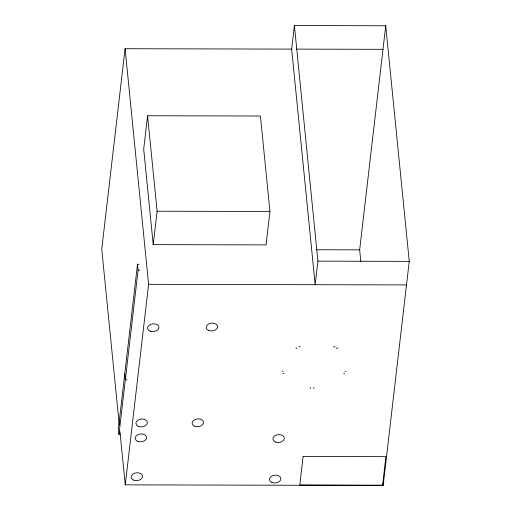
<?xml version="1.0" encoding="UTF-8"?>
<svg xmlns="http://www.w3.org/2000/svg" width="511" height="511" viewBox="0 0 511 511"><rect width="100%" height="100%" fill="white"/><g stroke="black" fill="none" stroke-linecap="round" stroke-linejoin="round"><path stroke-width="0.77" d="M119.964 431.712L125.265 484.862L383.173 485.45L409.247 261.364L385.735 25.761L294.393 25.55L291.653 49.107L125.086 48.73L101.753 249.259L119.331 425.369M147.583 115.754L143.693 149.174L153.223 244.641L266.059 244.897L269.942 211.477L260.418 116.01L147.583 115.754L157.113 211.222L153.223 244.641M139.094 264.257L137.51 264.257L118.386 428.582L118.974 434.471L120.57 434.471M118.974 434.471L138.098 270.147L137.51 264.257M125.265 484.862L148.605 284.333L125.086 48.73M294.393 25.55L317.906 261.153L315.166 284.71L291.653 49.107M310.375 387.517L310.183 388.603M313.901 387.523L313.709 388.609M360.843 261.747L359.655 249.847L385.735 25.761M334.999 346.247L333.574 347.097M282.034 371.254L283.068 371.024M282.864 373.522L283.899 373.292M296.418 49.12L382.995 49.318M157.113 211.222L269.942 211.477M316.673 249.751L359.655 249.847M317.906 261.153L409.247 261.364M138.098 270.147L139.682 270.147M148.605 284.333L406.507 284.921M126.945 379.699L125.348 379.692L124.761 373.803M345.027 371.165L346.011 371.401M343.673 373.426L344.657 373.662M299.989 347.02L298.897 346.164M383.014 483.866L383.173 485.45M296.968 348.464A2.779 0.907 65.5 0 1 295.958 347.608M337.599 347.704A2.779 1.392 -62.7 0 1 336.257 348.553M303.1 456.476L299.785 484.984L382.586 485.175L385.907 456.662L303.1 456.476M208.667 330.445A5.742 3.922 -5.7 0 0 217.629 327.046A5.742 3.922 -5.7 0 0 209.465 323.61A5.742 3.922 -5.7 0 0 208.667 330.445M150.023 331.141A5.742 3.922 -5.7 0 0 158.985 327.743A5.742 3.922 -5.7 0 0 150.815 324.306A5.742 3.922 -5.7 0 0 150.023 331.141M194.589 426.2A5.742 3.922 -5.7 0 0 203.544 422.801A5.742 3.922 -5.7 0 0 195.381 419.365A5.742 3.922 -5.7 0 0 194.589 426.2M138.379 426.366A5.742 3.922 -5.7 0 0 147.34 422.967A5.742 3.922 -5.7 0 0 139.177 419.531A5.742 3.922 -5.7 0 0 138.379 426.366M271.897 482.454A5.742 3.922 -5.7 0 0 280.858 479.056A5.742 3.922 -5.7 0 0 272.689 475.62A5.742 3.922 -5.7 0 0 271.897 482.454M275.397 441.983A5.742 3.922 -5.7 0 0 284.359 438.585A5.742 3.922 -5.7 0 0 276.195 435.148A5.742 3.922 -5.7 0 0 275.397 441.983M133.575 480.104A5.742 3.922 -5.7 0 0 142.537 476.706A5.742 3.922 -5.7 0 0 134.367 473.269A5.742 3.922 -5.7 0 0 133.575 480.104M137.663 441.28A5.742 3.922 -5.7 0 0 146.625 437.882A5.742 3.922 -5.7 0 0 138.462 434.446A5.742 3.922 -5.7 0 0 137.663 441.28"/></g></svg>
